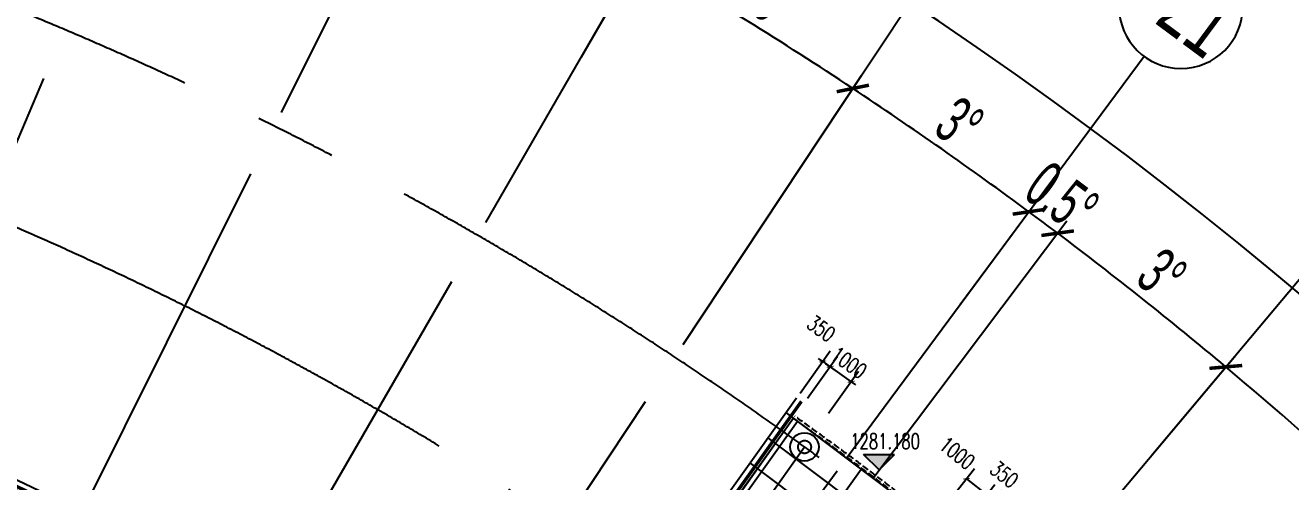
# Model space of a CAD drawing. Extents: x 36903891 to 38126251, y 2073392 to 2924740.
# Drawn here: x 37166918 to 37215930, y 2404063 to 2421749 of the extents above; entities that cross this region are included whole.
import ezdxf
from ezdxf.enums import TextEntityAlignment as Align
from ezdxf.xclip import XClip

# ---------------------------------------------------------------- set-up
doc = ezdxf.new("R2010")
doc.units = 0
doc.header["$LTSCALE"] = 1000
doc.header["$XCLIPFRAME"] = 0
for name, pattern in [('__DASH', [0.35, 0.25, -0.1]), ('CENTER', [2, 1.25, -0.25, 0.25, -0.25]), ('CENTER2', [28.575, 19.05, -3.175, 3.175, -3.175]), ('DASH', [0.35, 0.25, -0.1]), ('HIDDEN', [0.375, 0.25, -0.125])]:
    doc.linetypes.add(name, pattern=pattern)
doc.layers.get('0').update_dxf_attribs({"color": 8})
doc.layers.get('Defpoints').update_dxf_attribs({"color": 8})
for name, color, linetype in [('#幕墙线-平面', 8, 'Continuous'), ('#标注', 8, 'Continuous'), ('#虚线', 8, 'HIDDEN'), ('#轴线', 8, 'CENTER2'), ('A-AL-E', 8, 'Continuous'), ('A-COLS-PLAN-C', 8, 'DASH'), ('A-DETL-ALUM', 8, 'Continuous'), ('A-DIMS', 8, 'Continuous'), ('A-DIMS-ELEV', 8, 'Continuous'), ('A-FLOR', 8, 'Continuous'), ('A-FLOR-UNDR', 8, '__DASH'), ('A-GRID', 8, 'CENTER'), ('A-STRS-HRAL', 8, 'Continuous'), ('DIM', 8, 'Continuous'), ('周边建筑', 8, 'Continuous'), ('水-雨水-压力流-标识', 8, 'Continuous')]:
    doc.layers.add(name, color=color, linetype=linetype)
doc.styles.add('#文字', font='jrs.shx', dxfattribs={"width": 0.7, "bigfont": 'hztxt.shx'})
doc.styles.add('_TCH_DIM', font='SIMPLEX', dxfattribs={"bigfont": 'GBCBIG'})
doc.styles.add('_TCH_DIM_T3', font='SIMPLEX', dxfattribs={"width": 0.705882, "bigfont": 'GBCBIG'})
doc.styles.add('JHZX', font='jrs.shx', dxfattribs={"width": 0.6, "bigfont": 'jhz.shx'})
doc.dimstyles.new('_TCH_ARCH&&200', dxfattribs={"dimtxt": 595, "dimasz": 200, "dimexe": 500, "dimexo": 600, "dimgap": 252.5, "dimtad": 1, "dimdec": 0, "dimzin": 0, "dimdsep": 46, "dimtxsty": '_TCH_DIM_T3', "dimblk": 'ARCHTICK', "dimcen": 0.09, "dimclrt": 4, "dimazin": 2, "dimtfac": 1, "dimtdec": 0, "dimtix": 1, "dimtmove": 2, "dimatfit": 3, "dimfxl": 200, "dimtolj": 1, "dimtzin": 0, "dimarcsym": 0})
doc.dimstyles.new('JZBZ-600', dxfattribs={"dimscale": 600, "dimtxt": 3, "dimasz": 1.5, "dimexe": 1, "dimexo": 1, "dimgap": 0.5, "dimtad": 1, "dimdec": 0, "dimdsep": 46, "dimtxsty": 'JHZX', "dimblk1": 'ARCHTICK', "dimblk2": 'ARCHTICK', "dimsah": 1, "dimcen": 0, "dimclrd": 1, "dimclre": 1, "dimclrt": 2, "dimadec": 1, "dimazin": 2, "dimtfac": 1, "dimtdec": 0, "dimtix": 1, "dimtmove": 0, "dimatfit": 3, "dimfxl": 1, "dimtolj": 1, "dimlwd": -1, "dimlwe": -1, "dimarcsym": 1})

# ---------------------------------------------------------------- blocks, each defined once
blk = doc.blocks.new('_ARCHTICK')
at = {"color": 0, "linetype": 'ByBlock', "const_width": 0.15}
blk.add_lwpolyline([(-0.5, -0.5), (0.5, 0.5)], dxfattribs=at)
blk = doc.blocks.new('*D138')
at = {"layer": '#标注', "transparency": 16777216}
for p, q in [((36875209, 3031419), (36883244, 3040995)), ((36885586, 3021827), (36894502, 3030588))]:
    blk.add_line(p, q, dxfattribs=at)
blk.add_arc((36780595, 2918663), 159093, 44.49717, 50, dxfattribs=at)
at = {"layer": 'Defpoints', "color": 0, "transparency": 16777216}
for p in [(36890447, 3033742), (36874823, 3030960), (36885158, 3021406), (36780595, 2918663)]:
    blk.add_point(p, dxfattribs=at)
at = {"layer": '#标注', "transparency": 16777216, "xscale": 900, "yscale": 900, "zscale": 900}
for p, rotation in [((36882858, 3040535), 140.0000000001202), ((36894074, 3030167), 314.4971693134302)]:
    blk.add_blockref('_ARCHTICK', p, dxfattribs=dict(at, rotation=rotation))
at = {"layer": '#标注', "transparency": 16777216, "insert": (36889405, 3036367), "char_height": 1800, "attachment_point": 5, "rotation": 317.2486, "style": 'JHZX'}
blk.add_mtext('\\A1;5.5°', dxfattribs=at)
blk = doc.blocks.new('*D139')
at = {"layer": '#标注', "transparency": 16777216}
for p, q in [((36869183, 3036213), (36876706, 3046195)), ((36875209, 3031419), (36883244, 3040995))]:
    blk.add_line(p, q, dxfattribs=at)
blk.add_arc((36780595, 2918663), 159093, 50, 52.99758, dxfattribs=at)
at = {"layer": 'Defpoints', "color": 0, "transparency": 16777216}
for p in [(36880717, 3042300), (36868822, 3035734), (36874823, 3030960), (36780595, 2918663)]:
    blk.add_point(p, dxfattribs=at)
at = {"layer": '#标注', "transparency": 16777216, "xscale": 900, "yscale": 900, "zscale": 900}
for p, rotation in [((36876345, 3045716), 142.9975753843727), ((36882858, 3040535), 320.0000000001095)]:
    blk.add_blockref('_ARCHTICK', p, dxfattribs=dict(at, rotation=rotation))
at = {"layer": '#标注', "transparency": 16777216, "insert": (36880382, 3044107), "char_height": 1800, "attachment_point": 5, "rotation": 321.4988, "style": 'JHZX'}
blk.add_mtext('\\A1;3°', dxfattribs=at)
blk = doc.blocks.new('*D140')
at = {"layer": '#标注', "transparency": 16777216}
for p, q in [((36868154, 3036981), (36875590, 3047029)), ((36869183, 3036213), (36876706, 3046195))]:
    blk.add_line(p, q, dxfattribs=at)
blk.add_arc((36780595, 2918663), 159093, 52.99758, 53.49758, dxfattribs=at)
at = {"layer": 'Defpoints', "color": 0, "transparency": 16777216}
for p in [(36875975, 3045994), (36867797, 3036499), (36868822, 3035734), (36780595, 2918663)]:
    blk.add_point(p, dxfattribs=at)
at = {"layer": '#标注', "transparency": 16777216, "xscale": 900, "yscale": 900, "zscale": 900}
for p, rotation in [((36875233, 3046547), 143.4975823896325), ((36876345, 3045716), 322.9975753843758)]:
    blk.add_blockref('_ARCHTICK', p, dxfattribs=dict(at, rotation=rotation))
at = {"layer": '#标注', "transparency": 16777216, "insert": (36876508, 3047094), "char_height": 1800, "attachment_point": 5, "rotation": 323.2476, "style": 'JHZX'}
blk.add_mtext('\\A1;0.5°', dxfattribs=at)
blk = doc.blocks.new('*D194')
at = {"layer": '#标注', "transparency": 16777216}
for p, q in [((36697229, 3039962), (36687879, 3053567)), ((36885580, 3021821), (36897355, 3033391))]:
    blk.add_line(p, q, dxfattribs=at)
blk.add_arc((36780595, 2918663), 163093, 44.49717, 124.49963, dxfattribs=at)
at = {"layer": 'Defpoints', "color": 0, "transparency": 16777216}
for p in [(36833249, 3073022), (36697569, 3039468), (36885152, 3021400), (36780595, 2918663)]:
    blk.add_point(p, dxfattribs=at)
at = {"layer": '#标注', "transparency": 16777216, "xscale": 900, "yscale": 900, "zscale": 900}
for p, rotation in [((36688219, 3053073), 214.4996298123025), ((36896927, 3032971), 314.4971693134276)]:
    blk.add_blockref('_ARCHTICK', p, dxfattribs=dict(at, rotation=rotation))
at = {"layer": '#标注', "transparency": 16777216, "insert": (36796346, 3082199), "char_height": 1800, "attachment_point": 5, "rotation": 354.4984, "style": 'JHZX'}
blk.add_mtext('\\A1;80°', dxfattribs=at)
blk = doc.blocks.new('*D224')
at = {"layer": '#标注', "transparency": 16777216}
for p, q in [((36861841, 3041402), (36868741, 3051825)), ((36868154, 3036981), (36875590, 3047029))]:
    blk.add_line(p, q, dxfattribs=at)
blk.add_arc((36780595, 2918663), 159093, 53.49758, 56.49763, dxfattribs=at)
at = {"layer": 'Defpoints', "color": 0, "transparency": 16777216}
for p in [(36872986, 3048179), (36861510, 3040901), (36867797, 3036499), (36780595, 2918663)]:
    blk.add_point(p, dxfattribs=at)
at = {"layer": '#标注', "transparency": 16777216, "xscale": 900, "yscale": 900, "zscale": 900}
for p, rotation in [((36868410, 3051325), 146.4976294272888), ((36875233, 3046547), 323.4975823896463)]:
    blk.add_blockref('_ARCHTICK', p, dxfattribs=dict(at, rotation=rotation))
at = {"layer": '#标注', "transparency": 16777216, "insert": (36872541, 3049963), "char_height": 1800, "attachment_point": 5, "rotation": 324.9976, "style": 'JHZX'}
blk.add_mtext('\\A1;3°', dxfattribs=at)
blk = doc.blocks.new('*D225')
at = {"layer": '#标注', "transparency": 16777216}
for p, q in [((36854197, 3046133), (36860447, 3056958)), ((36861841, 3041402), (36868741, 3051825))]:
    blk.add_line(p, q, dxfattribs=at)
blk.add_arc((36780595, 2918663), 159093, 56.49763, 59.99769, dxfattribs=at)
at = {"layer": 'Defpoints', "color": 0, "transparency": 16777216}
for p in [(36865691, 3053085), (36853897, 3045613), (36861510, 3040901), (36780595, 2918663)]:
    blk.add_point(p, dxfattribs=at)
at = {"layer": '#标注', "transparency": 16777216, "xscale": 900, "yscale": 900, "zscale": 900}
for p, rotation in [((36860147, 3056438), 149.9976923137919), ((36868410, 3051325), 326.4976294272822)]:
    blk.add_blockref('_ARCHTICK', p, dxfattribs=dict(at, rotation=rotation))
at = {"layer": '#标注', "transparency": 16777216, "insert": (36864949, 3054965), "char_height": 1800, "attachment_point": 5, "rotation": 328.2477, "style": 'JHZX'}
blk.add_mtext('\\A1;3.5°', dxfattribs=at)
blk = doc.blocks.new('*D226')
at = {"layer": '#标注', "transparency": 16777216}
for p, q in [((36846277, 3050388), (36851855, 3061575)), ((36854197, 3046133), (36860447, 3056958))]:
    blk.add_line(p, q, dxfattribs=at)
blk.add_arc((36780595, 2918663), 159093, 59.99769, 63.49776, dxfattribs=at)
at = {"layer": 'Defpoints', "color": 0, "transparency": 16777216}
for p in [(36857325, 3058030), (36846010, 3049852), (36853897, 3045613), (36780595, 2918663)]:
    blk.add_point(p, dxfattribs=at)
at = {"layer": '#标注', "transparency": 16777216, "xscale": 900, "yscale": 900, "zscale": 900}
for p, rotation in [((36851588, 3061038), 153.4977638093964), ((36860147, 3056438), 329.9976923137928)]:
    blk.add_blockref('_ARCHTICK', p, dxfattribs=dict(at, rotation=rotation))
at = {"layer": '#标注', "transparency": 16777216, "insert": (36856470, 3059861), "char_height": 1800, "attachment_point": 5, "rotation": 331.7477, "style": 'JHZX'}
blk.add_mtext('\\A1;3.5°', dxfattribs=at)
blk = doc.blocks.new('*D227')
at = {"layer": '#标注', "transparency": 16777216}
for p, q in [((36838113, 3054153), (36842998, 3065659)), ((36846277, 3050388), (36851855, 3061575))]:
    blk.add_line(p, q, dxfattribs=at)
blk.add_arc((36780595, 2918663), 159093, 63.49776, 66.99784, dxfattribs=at)
at = {"layer": 'Defpoints', "color": 0, "transparency": 16777216}
for p in [(36848674, 3062454), (36837879, 3053600), (36846010, 3049852), (36780595, 2918663)]:
    blk.add_point(p, dxfattribs=at)
at = {"layer": '#标注', "transparency": 16777216, "xscale": 900, "yscale": 900, "zscale": 900}
for p, rotation in [((36842763, 3065107), 156.9978436474542), ((36851588, 3061038), 333.4977638094045)]:
    blk.add_blockref('_ARCHTICK', p, dxfattribs=dict(at, rotation=rotation))
at = {"layer": '#标注', "transparency": 16777216, "insert": (36847709, 3064229), "char_height": 1800, "attachment_point": 5, "rotation": 335.2478, "style": 'JHZX'}
blk.add_mtext('\\A1;3.5°', dxfattribs=at)
blk = doc.blocks.new('*D228')
at = {"layer": '#标注', "transparency": 16777216}
for p, q in [((36829734, 3057411), (36833907, 3069194)), ((36838113, 3054153), (36842998, 3065659))]:
    blk.add_line(p, q, dxfattribs=at)
blk.add_arc((36780595, 2918663), 159093, 66.99784, 70.49793, dxfattribs=at)
at = {"layer": 'Defpoints', "color": 0, "transparency": 16777216}
for p in [(36839768, 3066342), (36829534, 3056846), (36837879, 3053600), (36780595, 2918663)]:
    blk.add_point(p, dxfattribs=at)
at = {"layer": '#标注', "transparency": 16777216, "xscale": 900, "yscale": 900, "zscale": 900}
for p, rotation in [((36833707, 3068629), 160.4979315301243), ((36842763, 3065107), 336.9978436474394)]:
    blk.add_blockref('_ARCHTICK', p, dxfattribs=dict(at, rotation=rotation))
at = {"layer": '#标注', "transparency": 16777216, "insert": (36838697, 3068055), "char_height": 1800, "attachment_point": 5, "rotation": 338.7479, "style": 'JHZX'}
blk.add_mtext('\\A1;3.5°', dxfattribs=at)
blk = doc.blocks.new('*U51')
blk.add_line((0, -20), (0, 0))
blk.add_circle((0, -24), 4)
at = {"style": 'JHZX', "width": 0.75}
blk.add_attdef('AXES', text='', height=4, dxfattribs=at).set_placement((0, -24), align=Align.MIDDLE_CENTER)
blk = doc.blocks.new('DOTE-11')
at = {"layer": '#虚线', "ltscale": 20}
for points in [[(36865730, 3038006), (36854899, 3022823)], [(36866542, 3037423), (36855714, 3022243)]]:
    blk.add_lwpolyline(points, dxfattribs=at)
at = {"layer": '#轴线'}
for p, q in [((36829635, 3034181), (36837880, 3053603)), ((36836596, 3030971), (36846011, 3049855)), ((36843349, 3027343), (36853899, 3045617)), ((36849867, 3023310), (36861512, 3040905)), ((36819084, 2970667), (36867800, 3036503))]:
    blk.add_line(p, q, dxfattribs=at)
for radius, end in [(146600, 183.99981), (138800, 210.18842), (130400, 210.32938), (127950, 210.37401)]:
    blk.add_arc((36780599, 2918657), radius, 324.5, end, dxfattribs=at)
blk = doc.blocks.new('A$C80b62fe7')
at = {"layer": '#幕墙线-平面'}
for points in [[(156893, 309368), (146787, 295199, -0.411969), (145523, 294983, 0.115883), (90483, 317043, -0.402156), (89715, 318042), (90635, 326443)], [(156682, 309519), (146575, 295350, -0.411969), (145673, 295196, 0.115883), (90522, 317300, -0.402156), (89974, 318013), (90922, 326673)], [(110139, 239993), (147053, 289879, 0.084509), (109349, 309336, 0.084509)], [(109930, 240147), (146690, 289826, 0.083994), (109271, 309089, 0.083994)], [(159190, 306764), (149540, 293235, -0.010223), (149435, 293095)]]:
    blk.add_lwpolyline(points, format="xyb", dxfattribs=at)
for radius, start, end in [(128529, 333.50225, 195.7758), (127529, 333.53985, 195.7884)]:
    blk.add_arc((71052, 188867), radius, start, end, dxfattribs=at)
blk = doc.blocks.new('DASWQE')
at = {"layer": '#幕墙线-平面', "ltscale": 10}
for points in [[(85234, 120093), (91950, 115033)], [(84537, 119117), (91203, 114093)], [(83840, 118140), (90455, 113154)]]:
    blk.add_lwpolyline(points, dxfattribs=at)
at = {"layer": 'DIM', "ltscale": 10}
blk.add_blockref('A$C80b62fe7', (-71047, -188863), dxfattribs=at)
blk = doc.blocks.new('800柱子')
at = {"layer": 'A-DETL-ALUM', "ltscale": 0.3}
blk.add_circle((35572079, 2737405), 550, dxfattribs=at)
blk = doc.blocks.new('123')
at = {"layer": '周边建筑'}
blk.add_lwpolyline([(34994768, 2952551, -0.066668), (35023206, 2934936, -0.432715), (35023979, 2923298), (35002575, 2900345, -0.3894), (34991787, 2899506, 0.164544), (34944222, 2916271)], format="xyb", dxfattribs=at)
blk.add_arc((34943222, 2837577), 126000, 52.59548, 65.85206, dxfattribs=at)
blk = doc.blocks.new('_YZHK')
blk.add_circle((0, 0), 0.5)
blk = doc.blocks.new('ASDFASD')
at = {"layer": 'A-COLS-PLAN-C', "ltscale": 0.3, "xscale": 500, "yscale": 500, "zscale": 500}
blk.add_blockref('_YZHK', (35733916, 3037423), dxfattribs=at)
blk = doc.blocks.new('*D391')
at = {"layer": 'A-DIMS', "lineweight": -2, "transparency": 16777216}
for p, q in [((39385851, 2106430), (39386904, 2107754)), ((39386593, 2107362), (39387376, 2106740)), ((39386634, 2105808), (39387687, 2107131))]:
    blk.add_line(p, q, dxfattribs=at)
at = {"layer": 'Defpoints', "color": 0, "transparency": 16777216}
for p in [(39387376, 2106740), (39385478, 2105961), (39386260, 2105338)]:
    blk.add_point(p, dxfattribs=at)
at = {"layer": 'A-DIMS', "lineweight": -2, "transparency": 16777216, "xscale": 200, "yscale": 200, "zscale": 200}
for p, rotation in [((39386593, 2107362), 141.4994048574316), ((39387376, 2106740), 321.4994048574316)]:
    blk.add_blockref('_ARCHTICK', p, dxfattribs=dict(at, rotation=rotation))
at = {"layer": 'A-DIMS', "transparency": 16777216, "insert": (39386231, 2108353), "char_height": 595, "attachment_point": 5, "rotation": 321.4994, "style": '_TCH_DIM_T3'}
blk.add_mtext('\\A1;1000', dxfattribs=at)
blk = doc.blocks.new('*D392')
at = {"layer": 'A-DIMS', "lineweight": -2, "transparency": 16777216}
for p, q in [((39386634, 2105808), (39387687, 2107131)), ((39386908, 2105590), (39387961, 2106913)), ((39387376, 2106740), (39387219, 2106864)), ((39387376, 2106740), (39387650, 2106522)), ((39387650, 2106522), (39387806, 2106397))]:
    blk.add_line(p, q, dxfattribs=at)
at = {"layer": 'Defpoints', "color": 0, "transparency": 16777216}
for p in [(39387650, 2106522), (39386260, 2105338), (39386534, 2105120)]:
    blk.add_point(p, dxfattribs=at)
at = {"layer": 'A-DIMS', "lineweight": -2, "transparency": 16777216, "xscale": 200, "yscale": 200, "zscale": 200}
for p, rotation in [((39387376, 2106740), 321.4994048576787), ((39387650, 2106522), 141.4994048576787)]:
    blk.add_blockref('_ARCHTICK', p, dxfattribs=dict(at, rotation=rotation))
at = {"layer": 'A-DIMS', "transparency": 16777216, "insert": (39388055, 2107525), "char_height": 595, "attachment_point": 5, "rotation": 321.4994, "style": '_TCH_DIM_T3'}
blk.add_mtext('\\A1;350', dxfattribs=at)
blk = doc.blocks.new('*D393')
at = {"layer": 'A-DIMS', "lineweight": -2, "transparency": 16777216}
for p, q in [((39380153, 2110680), (39381316, 2112311)), ((39380437, 2110477), (39381601, 2112108)), ((39381026, 2111904), (39380863, 2112020)), ((39381026, 2111904), (39381311, 2111701)), ((39381311, 2111701), (39381473, 2111585))]:
    blk.add_line(p, q, dxfattribs=at)
at = {"layer": 'Defpoints', "color": 0, "transparency": 16777216}
for p in [(39381311, 2111701), (39379804, 2110192), (39380089, 2109989)]:
    blk.add_point(p, dxfattribs=at)
at = {"layer": 'A-DIMS', "lineweight": -2, "transparency": 16777216, "xscale": 200, "yscale": 200, "zscale": 200}
for p, rotation in [((39381026, 2111904), 324.4994048579679), ((39381311, 2111701), 144.499404857968)]:
    blk.add_blockref('_ARCHTICK', p, dxfattribs=dict(at, rotation=rotation))
at = {"layer": 'A-DIMS', "transparency": 16777216, "insert": (39380965, 2113177), "char_height": 595, "attachment_point": 5, "rotation": 324.4994, "style": '_TCH_DIM_T3'}
blk.add_mtext('\\A1;350', dxfattribs=at)
blk = doc.blocks.new('*D394')
at = {"layer": 'A-DIMS', "lineweight": -2, "transparency": 16777216}
for p, q in [((39380437, 2110477), (39381601, 2112108)), ((39381311, 2111701), (39381148, 2111817)), ((39381252, 2109896), (39382415, 2111527)), ((39381311, 2111701), (39382125, 2111120)), ((39382125, 2111120), (39382287, 2111004))]:
    blk.add_line(p, q, dxfattribs=at)
at = {"layer": 'Defpoints', "color": 0, "transparency": 16777216}
for p in [(39382125, 2111120), (39380089, 2109989), (39380903, 2109408)]:
    blk.add_point(p, dxfattribs=at)
at = {"layer": 'A-DIMS', "lineweight": -2, "transparency": 16777216, "xscale": 200, "yscale": 200, "zscale": 200}
for p, rotation in [((39381311, 2111701), 324.4994048581016), ((39382125, 2111120), 144.4994048581016)]:
    blk.add_blockref('_ARCHTICK', p, dxfattribs=dict(at, rotation=rotation))
at = {"layer": 'A-DIMS', "transparency": 16777216, "insert": (39382037, 2111858), "char_height": 595, "attachment_point": 5, "rotation": 324.4994, "style": '_TCH_DIM_T3'}
blk.add_mtext('\\A1;1000', dxfattribs=at)
blk = doc.blocks.new('ZW-5001')
at = {"layer": '#标注'}
ref = blk.add_blockref('*U51', (36857893.2, 3052535.2), dxfattribs=dict(at, xscale=-600.0000000000003, yscale=600.0000000000003, rotation=149.9979886096383))
ref.add_attrib('AXES', 'B19', dxfattribs={"layer": '0', "height": 2400, "rotation": 329.99799, "style": '#文字', "width": 0.7}).set_placement((36865133.6, 3065075), align=Align.MIDDLE_CENTER)
ref = blk.add_blockref('*U51', (36865922, 3047566.8), dxfattribs=dict(at, xscale=-600.0000000000005, yscale=600.0000000000005, rotation=146.4980076361765))
ref.add_attrib('AXES', 'B20', dxfattribs={"layer": '0', "height": 2400, "rotation": 326.49801, "style": '#文字', "width": 0.7}).set_placement((36873914.5, 3059641.2), align=Align.MIDDLE_CENTER)
ref = blk.add_blockref('*U51', (36872550.9, 3042923.1), dxfattribs=dict(at, xscale=-600.0000000000003, yscale=600.0000000000003, rotation=143.4975823897009))
ref.add_attrib('AXES', 'B21', dxfattribs={"layer": '0', "height": 2400, "rotation": 323.49758, "style": '#文字', "width": 0.7}).set_placement((36881164.4, 3054562.6), align=Align.MIDDLE_CENTER)
ref = blk.add_blockref('*U51', (36879960.3, 3037081.7), dxfattribs=dict(at, xscale=-600.0000000000001, yscale=600.0000000000001, rotation=140.0000000001175))
ref.add_attrib('AXES', 'B22', dxfattribs={"layer": '0', "height": 2400, "rotation": 320, "style": '#文字', "width": 0.7}).set_placement((36889267.8, 3048174.1), align=Align.MIDDLE_CENTER)
for base, p1, p2, picture, middle in [((36833249.5, 3073022.4), (36885151.9, 3021400.4), (36697568.8, 3039467.8), '*D194', (36796346.2, 3082199.2)), ((36839768.4, 3066342), (36837878.5, 3053600.4), (36829533.7, 3056845.9), '*D228', (36838696.8, 3068055.2)), ((36848673.9, 3062454), (36846009.6, 3049851.5), (36837878.5, 3053600.4), '*D227', (36847708.8, 3064229.4)), ((36857325.3, 3058029.6), (36853896.7, 3045613.3), (36846009.6, 3049851.5), '*D226', (36856470.5, 3059860.6)), ((36865690.5, 3053085.2), (36861510.2, 3040901.4), (36853896.7, 3045613.3), '*D225', (36864949, 3054965)), ((36872986.3, 3048179.1), (36867796.9, 3036499), (36861510.2, 3040901.4), '*D224', (36872540.8, 3049963.4)), ((36875975, 3045994.2), (36868821.9, 3035733.6), (36867796.9, 3036499), '*D140', (36876507.8, 3047094.3)), ((36880717.3, 3042300), (36874823.3, 3030959.7), (36868821.9, 3035733.6), '*D139', (36880382.5, 3044107.4)), ((36890446.5, 3033742.2), (36885157.7, 3021406.1), (36874823.3, 3030959.7), '*D138', (36889405, 3036367))]:
    dim = blk.add_angular_dim_3p(base=base, center=(36780594.8, 2918662.6), p1=p1, p2=p2, dimstyle='JZBZ-600', override={"dimclrd": 256, "dimclre": 256, "dimclrt": 256}, dxfattribs=at)
    dim.commit()
    dim.dimension.update_dxf_attribs({"geometry": picture, "text_midpoint": middle})
blk = doc.blocks.new('FDGFH')
at = {"layer": 'A-FLOR'}
blk.add_blockref('ZW-5001', (-36780599, -2918657), dxfattribs=at)
at = {"layer": 'A-GRID'}
blk.add_blockref('DOTE-11', (-36780599, -2918657), dxfattribs=at)
blk = doc.blocks.new('CXVFG')
at = {"layer": 'A-DIMS-ELEV'}
blk.add_hatch(color=256, dxfattribs=at).paths.add_polyline_path([(39383205.1, 2107703.8), (39382605.1, 2108303.8), (39383805.1, 2108303.8)])
at = {"layer": 'A-AL-E'}
for points in [[(39380007.2, 2110476.4), (39369900.9, 2096308.1, -0.4119686), (39368998.3, 2096153.5, 0.1158834), (39313848, 2118257.7, -0.4021558), (39313299.2, 2118971.1), (39314247.9, 2127630.8), (39313840.4, 2127675.5)], [(39380170.1, 2110360.2), (39370063.7, 2096191.9, -0.4119686), (39368883.4, 2095989.8, 0.1158834), (39313818, 2118059.9, -0.4021558), (39313100.4, 2118992.9), (39314027.3, 2127453.8), (39313818.6, 2127476.7)], [(39333255.3, 2041105), (39370015.7, 2090783.8, 0.0839939), (39332596.2, 2110046.4, 0.0839939)], [(39333295.5, 2041075.3), (39370085.4, 2090794, 0.0841108), (39332602.8, 2110096.7, 0.0841108)]]:
    blk.add_lwpolyline(points, format="xyb", dxfattribs=at)
at = {"layer": 'A-DIMS-ELEV'}
for p, q in [((39383205.1, 2107703.8), (39382605.1, 2108303.8)), ((39382605.1, 2108303.8), (39383805.1, 2108303.8)), ((39383205.1, 2107703.8), (39383805.1, 2108303.8))]:
    blk.add_line(p, q, dxfattribs=at)
at = {"layer": 'A-FLOR-UNDR'}
for points in [[(39386042.7, 2105064.1, 0.0130907), (39379885.9, 2109703.6, 0.0130907)], [(39386104.9, 2105142.4, 0.0130907), (39379944, 2109785, 0.0130907)]]:
    blk.add_lwpolyline(points, format="xyb", dxfattribs=at)
at = {"layer": 'A-STRS-HRAL'}
for points in [[(39312793.3, 2118564.7, -0.0004314), (39313015.4, 2118532.7, 0.2670598), (39313795.5, 2117911.6, -0.1158834), (39368797.2, 2095867, 0.2670598), (39369790.3, 2095777.4, -0.0004314), (39369973, 2095647.1, -0.2921177), (39368682.4, 2095703.3, 0.1158834), (39313765.5, 2117713.9, -0.2921177), (39312793.3, 2118564.7, 0.2921177)], [(39379885.9, 2109703.6), (39370185.8, 2096104.8, -0.1021932), (39369889.1, 2095829.8, -0.0004121), (39370063.7, 2095705.2, 0.0843246), (39370348.6, 2095988.7), (39380048.7, 2109587.3, 0.0003396), (39379885.9, 2109703.6)]]:
    blk.add_lwpolyline(points, format="xyb", dxfattribs=at)
blk.add_lwpolyline([(39332455.6, 2110510.5), (39332402.6, 2110107.8, -0.0004026), (39332596.2, 2110046.4), (39332622.7, 2110247.8, -0.0844613), (39370294.6, 2090824.5), (39369461.9, 2089699.1, -0.0004002), (39369621.6, 2089578.8), (39370573.4, 2090865, 0.0853314)], format="xyb", close=True, dxfattribs=at)
at = {"rotation": 6.500002316919359}
blk.add_blockref('123', (4896998.1, -4785198.4), dxfattribs=at)
at = {"layer": 'A-COLS-PLAN-C'}
blk.add_blockref('ASDFASD', (3646404.7, -928832), dxfattribs=at)
at = {"layer": '水-雨水-压力流-标识'}
blk.add_blockref('800柱子', (3808239.1, -628811.9), dxfattribs=at)
at = {"layer": 'A-DIMS-ELEV', "style": '_TCH_DIM', "width": 0.705882}
blk.add_text('1281.180', height=595, dxfattribs=at).set_placement((39382089.1, 2108513.8))
at = {"layer": 'A-DIMS'}
for base, p1, p2, angle, picture, middle in [((39381310.6, 2111701), (39379804.2, 2110191.8), (39380089.1, 2109988.6), 324.4994, '*D393', (39380965.3, 2113177.1)), ((39387375.6, 2106739.9), (39385477.9, 2105960.6), (39386260.5, 2105338.1), 321.4994, '*D391', (39386231, 2108353.2)), ((39387649.6, 2106522), (39386260.5, 2105338.1), (39386534.5, 2105120.1), 321.4994, '*D392', (39388054.6, 2107524.8))]:
    dim = blk.add_linear_dim(base=base, p1=p1, p2=p2, angle=angle, dimstyle='_TCH_ARCH&&200', override={"dimclrd": 256, "dimclre": 256, "dimclrt": 256}, dxfattribs=at)
    dim.commit()
    dim.dimension.update_dxf_attribs({"geometry": picture, "text_midpoint": middle, "dimtype": 129})
dim = blk.add_aligned_dim(p1=(39380089.1, 2109988.6), p2=(39380903.2, 2109407.9), distance=2103.4, dimstyle='_TCH_ARCH&&200', override={"dimclrd": 256, "dimclre": 256, "dimclrt": 256}, dxfattribs=at)
dim.commit()
dim.dimension.update_dxf_attribs({"geometry": '*D394', "text_midpoint": (39382037, 2111858.4)})
blk = doc.blocks.new('JUTEWR')
at = {"layer": 'A-STRS-HRAL'}
blk.add_blockref('DASWQE', (36747505, 2929437), dxfattribs=at)
at = {"layer": 'DIM'}
for name, p in [('FDGFH', (36747510, 2929431)), ('CXVFG', (-2546868, 939616))]:
    blk.add_blockref(name, p, dxfattribs=at)

msp = doc.modelspace()

# ---------------------------------------------------------------- block references
at = {"layer": 'DIM'}
ref = msp.add_blockref('JUTEWR', (363648.3, -642797.5), dxfattribs=at)
XClip(ref).set_block_clipping_path([(36540243.0880557299, 2702892.0700622862), (36938694.1744792983, 3117037.741362222)])

doc.saveas('drawing.dxf')
